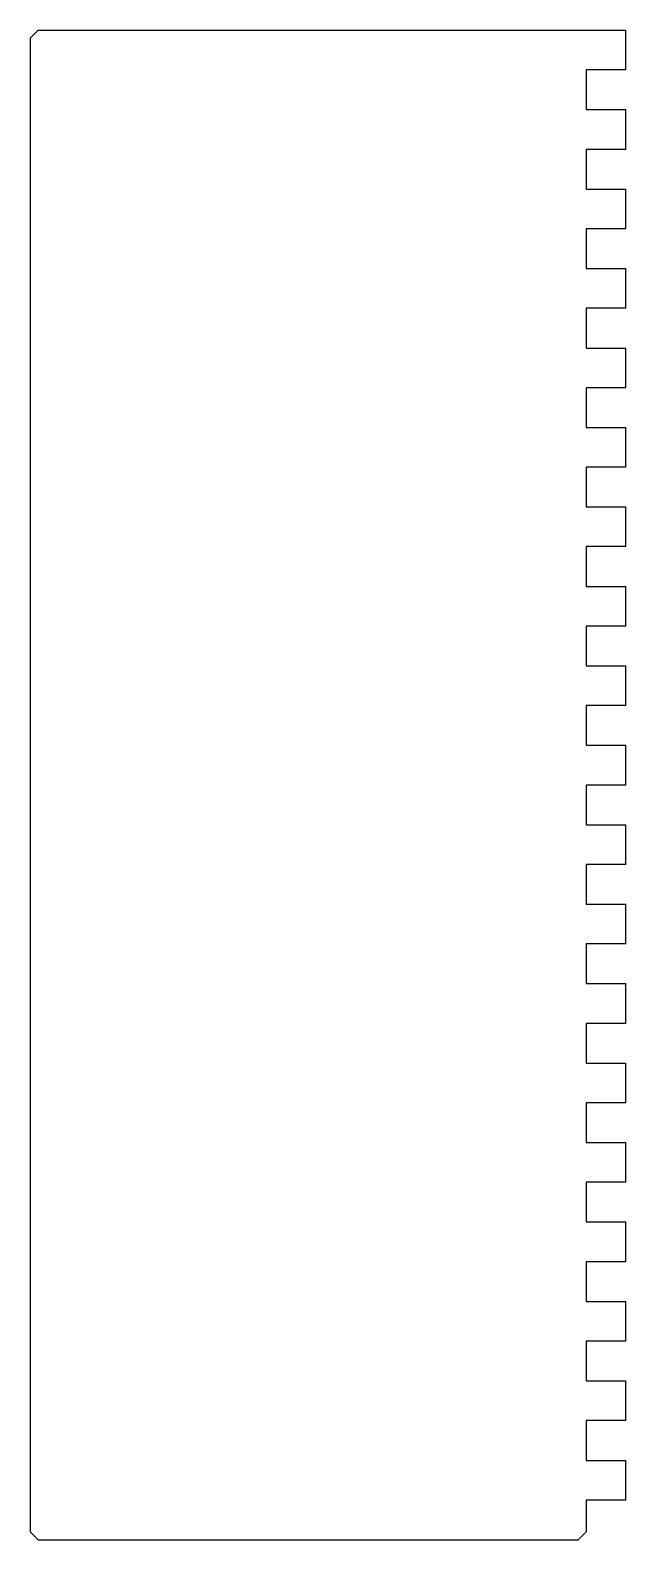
# Model space of a CAD drawing. Header units: millimetres. Extents: x 0 to 75, y -65 to 125.
import ezdxf

# ---------------------------------------------------------------- set-up
doc = ezdxf.new("R2010")
doc.units = ezdxf.units.MM
doc.layers.get('0').update_dxf_attribs({"linetype": 'CONTINUOUS'})

msp = doc.modelspace()

# ---------------------------------------------------------------- linework, layer by layer
for p, q in [((0, 124), (1, 125)), ((0, 124), (0, -64)), ((1, 125), (70, 125)), ((70, 125), (75, 125)), ((75, 120), (75, 125)), ((75, 120), (70, 120)), ((70, 120), (70, 115)), ((70, 115), (75, 115)), ((75, 110), (75, 115)), ((75, 110), (70, 110)), ((70, 110), (70, 105)), ((70, 105), (75, 105)), ((75, 100), (75, 105)), ((75, 100), (70, 100)), ((70, 100), (70, 95)), ((75, 90), (75, 95)), ((70, 95), (75, 95)), ((75, 90), (70, 90)), ((70, 90), (70, 85)), ((70, 85), (75, 85)), ((75, 80), (75, 85)), ((75, 80), (70, 80)), ((70, 80), (70, 75)), ((70, 75), (75, 75)), ((75, 70), (75, 75)), ((75, 70), (70, 70)), ((70, 70), (70, 65)), ((70, 65), (75, 65)), ((75, 60), (75, 65)), ((75, 60), (70, 60)), ((70, 60), (70, 55)), ((70, 55), (75, 55)), ((75, 50), (75, 55)), ((75, 50), (70, 50)), ((70, 50), (70, 45)), ((70, 45), (75, 45)), ((75, 40), (75, 45)), ((75, 40), (70, 40)), ((70, 40), (70, 35)), ((70, 35), (75, 35)), ((75, 30), (75, 35)), ((75, 30), (70, 30)), ((70, 30), (70, 25)), ((70, 25), (75, 25)), ((75, 20), (75, 25)), ((75, 20), (70, 20)), ((70, 20), (70, 15)), ((70, 15), (75, 15)), ((75, 10), (75, 15)), ((75, 10), (70, 10)), ((70, 10), (70, 5)), ((70, 5), (75, 5)), ((75, 0), (75, 5)), ((75, 0), (70, 0)), ((70, 0), (70, -5)), ((70, -5), (75, -5)), ((75, -10), (75, -5)), ((75, -10), (70, -10)), ((70, -10), (70, -15)), ((70, -15), (75, -15)), ((75, -20), (75, -15)), ((75, -20), (70, -20)), ((70, -20), (70, -25)), ((70, -25), (75, -25)), ((75, -30), (75, -25)), ((75, -30), (70, -30)), ((70, -30), (70, -35)), ((70, -35), (75, -35)), ((75, -40), (75, -35)), ((75, -40), (70, -40)), ((70, -40), (70, -45)), ((70, -45), (75, -45)), ((75, -50), (75, -45)), ((75, -50), (70, -50)), ((70, -50), (70, -55)), ((70, -55), (75, -55)), ((75, -60), (75, -55)), ((75, -60), (70, -60)), ((70, -60), (70, -64)), ((0, -64), (1, -65)), ((70, -64), (69, -65)), ((1, -65), (69, -65))]:
    msp.add_line(p, q)

doc.saveas('drawing.dxf')
